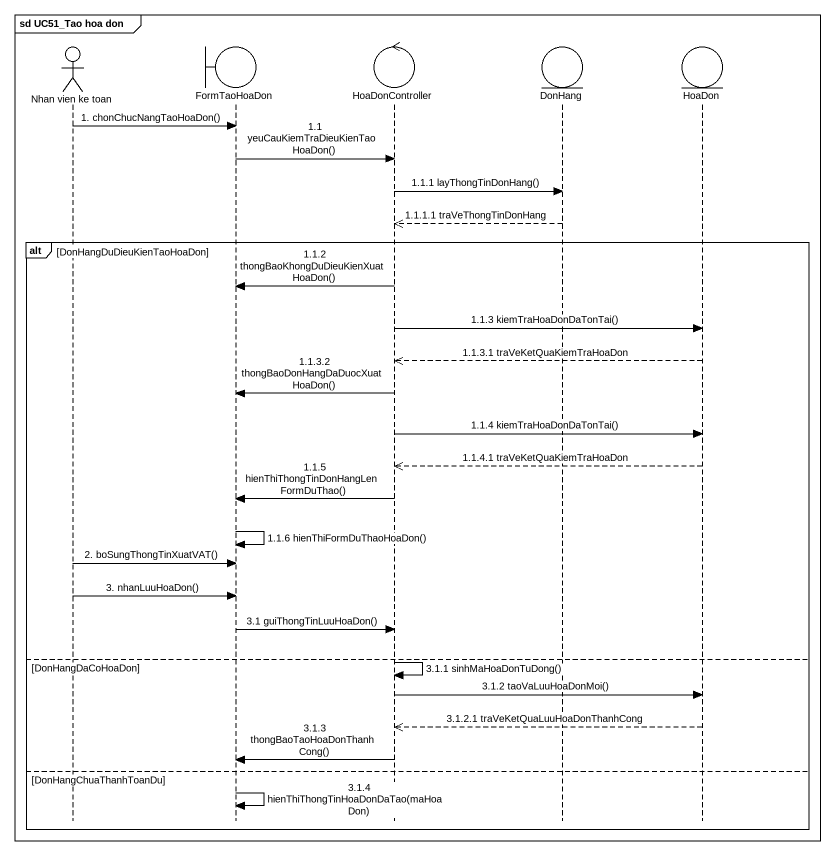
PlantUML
@startuml
mainframe sd UC51_Tao hoa don
hide footbox
actor "Nhan vien ke toan" as Nhan_vien_ke_toan
boundary FormTaoHoaDon
control HoaDonController
entity DonHang
entity HoaDon

Nhan_vien_ke_toan -> FormTaoHoaDon : 1. chonChucNangTaoHoaDon()
FormTaoHoaDon -> HoaDonController : 1.1 yeuCauKiemTraDieuKienTaoHoaDon()
HoaDonController -> DonHang : 1.1.1 layThongTinDonHang()
DonHang -->> HoaDonController : 1.1.1.1 traVeThongTinDonHang
alt DonHangDuDieuKienTaoHoaDon
  HoaDonController -> FormTaoHoaDon : 1.1.2 thongBaoKhongDuDieuKienXuatHoaDon()
  HoaDonController -> HoaDon : 1.1.3 kiemTraHoaDonDaTonTai()
  HoaDon -->> HoaDonController : 1.1.3.1 traVeKetQuaKiemTraHoaDon
  HoaDonController -> FormTaoHoaDon : 1.1.3.2 thongBaoDonHangDaDuocXuatHoaDon()
  HoaDonController -> HoaDon : 1.1.4 kiemTraHoaDonDaTonTai()
  HoaDon -->> HoaDonController : 1.1.4.1 traVeKetQuaKiemTraHoaDon
  HoaDonController -> FormTaoHoaDon : 1.1.5 hienThiThongTinDonHangLenFormDuThao()
  FormTaoHoaDon -> FormTaoHoaDon : 1.1.6 hienThiFormDuThaoHoaDon()
  Nhan_vien_ke_toan -> FormTaoHoaDon : 2. boSungThongTinXuatVAT()
  Nhan_vien_ke_toan -> FormTaoHoaDon : 3. nhanLuuHoaDon()
  FormTaoHoaDon -> HoaDonController : 3.1 guiThongTinLuuHoaDon()
else DonHangDaCoHoaDon
  HoaDonController -> HoaDonController : 3.1.1 sinhMaHoaDonTuDong()
  HoaDonController -> HoaDon : 3.1.2 taoVaLuuHoaDonMoi()
  HoaDon -->> HoaDonController : 3.1.2.1 traVeKetQuaLuuHoaDonThanhCong
  HoaDonController -> FormTaoHoaDon : 3.1.3 thongBaoTaoHoaDonThanhCong()
else DonHangChuaThanhToanDu
  FormTaoHoaDon -> FormTaoHoaDon : 3.1.4 hienThiThongTinHoaDonDaTao(maHoaDon)
end
@enduml
